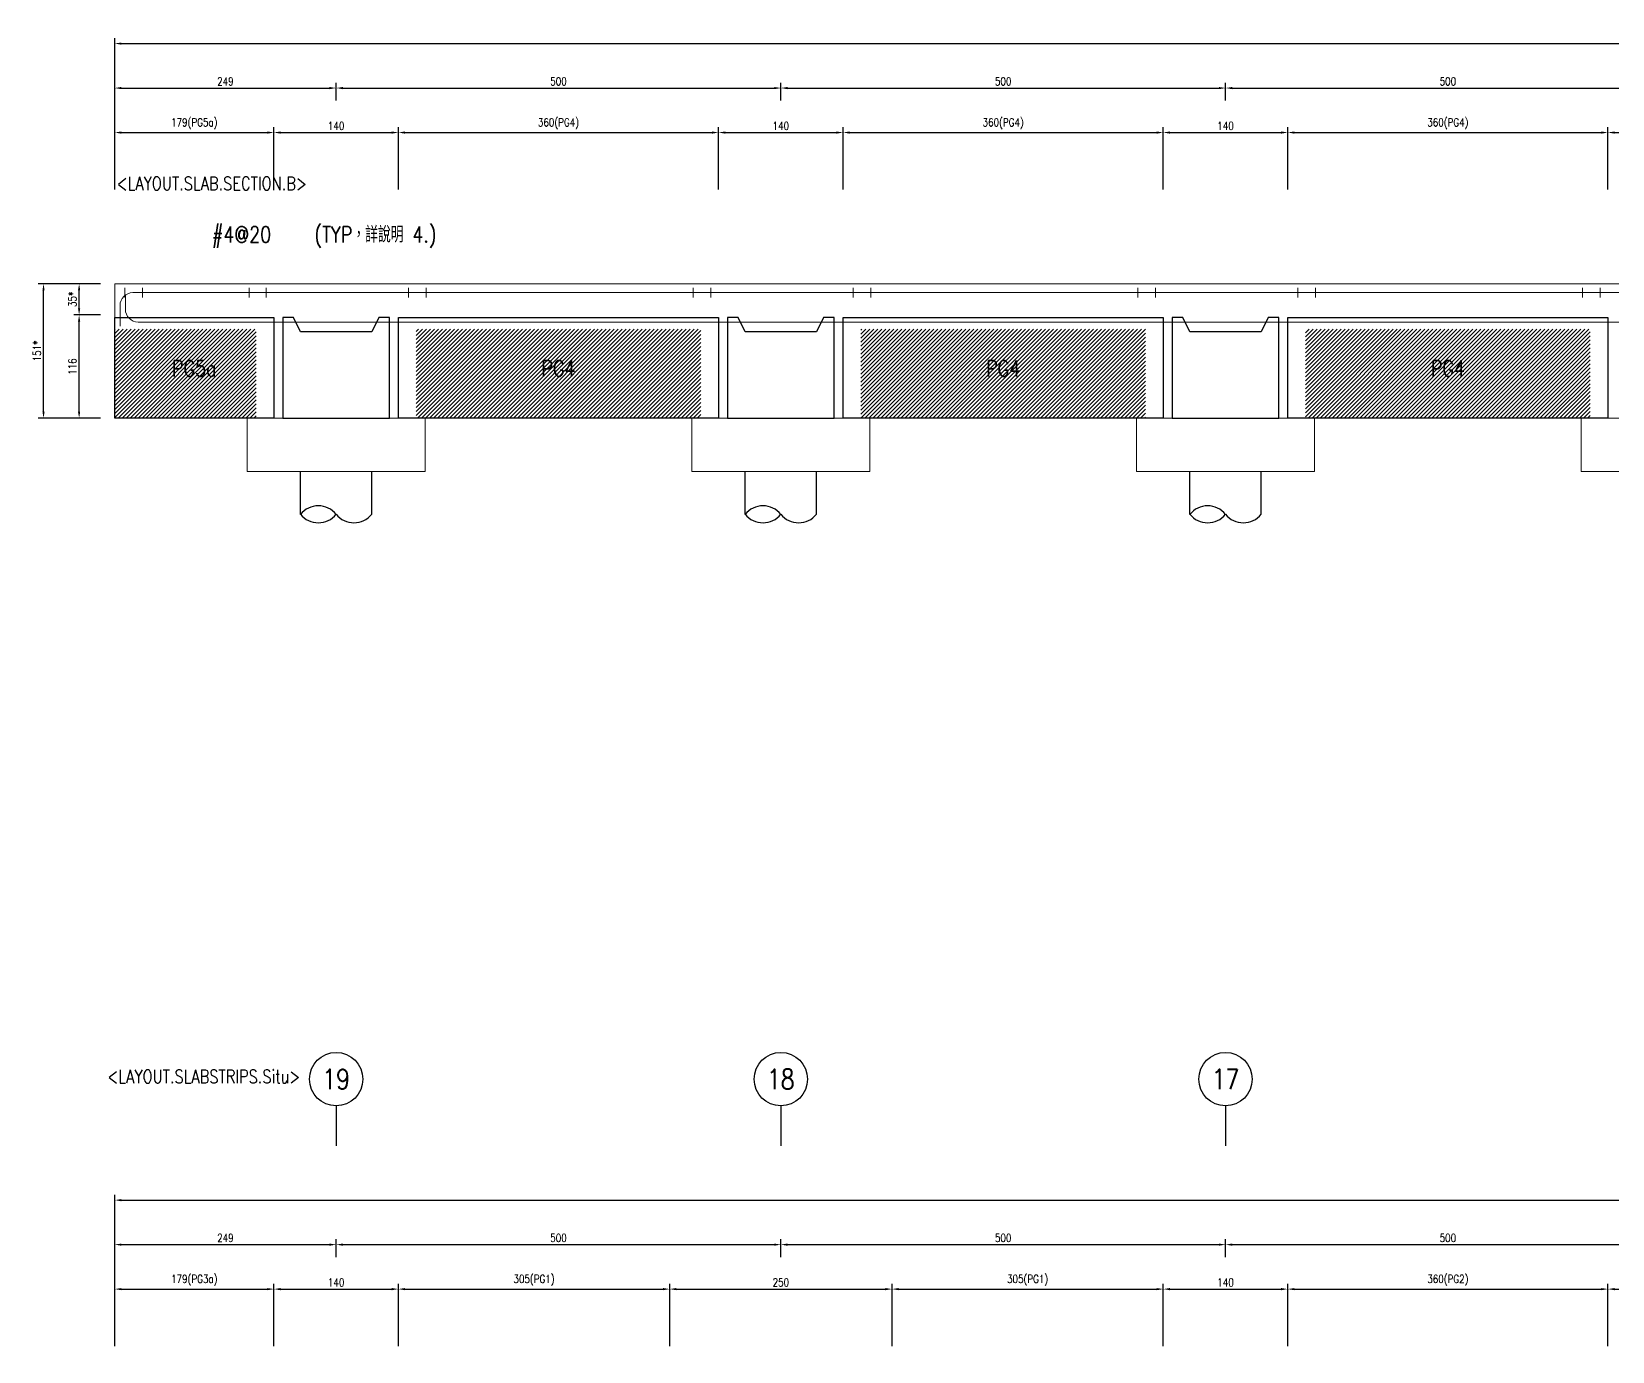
# Model space of a CAD drawing. Extents: x -4754 to 4976, y -23710 to 3942.
# Drawn here: x -359 to 1419, y -11445 to -9961 of the extents above; entities that cross this region are included whole.
import ezdxf
from ezdxf.enums import TextEntityAlignment as Align

# ---------------------------------------------------------------- set-up
doc = ezdxf.new("R2010")
doc.units = 0
doc.header["$LTSCALE"] = 3
doc.layers.get('0').update_dxf_attribs({"linetype": 'CONTINUOUS'})
doc.layers.add('HB_0', color=7, linetype='CONTINUOUS', transparency=0.5)
for name, color, linetype in [('HB_DIM', 1, 'CONTINUOUS'), ('HB_TXT_CTEXT', 2, 'CONTINUOUS'), ('RCAD.PARM.Treatle', 2, 'CONTINUOUS'), ('鋼筋', 3, 'CONTINUOUS')]:
    doc.layers.add(name, color=color, linetype=linetype)
doc.styles.get("Standard").update_dxf_attribs({"font": 'ROMANS.shx', "width": 0.8, "bigfont": 'chineset.shx'})
doc.dimstyles.new('30', dxfattribs={"dimscale": 3, "dimtxt": 3, "dimasz": 2.5, "dimexe": 2, "dimexo": 2, "dimgap": 1, "dimtad": 1, "dimdsep": 46, "dimtxsty": 'Standard', "dimcen": 0, "dimclrd": 256, "dimclre": 256, "dimclrt": 2, "dimadec": 0, "dimazin": 0, "dimtfac": 1, "dimtix": 1, "dimtmove": 2, "dimatfit": 3, "dimfxl": 1, "dimtolj": 1, "dimtzin": 0, "dimarcsym": 0})

# ---------------------------------------------------------------- blocks, each defined once
blk = doc.blocks.new('pile_vertical_with_pilecap')
at = {"linetype": 'Continuous'}
for p, q in [((-40, -48.1), (-40, 0)), ((-40, -48.1), (-40, 0)), ((40, -48.1), (40, 0)), ((40, -48.1), (40, 0))]:
    blk.add_line(p, q, dxfattribs=at)
for centre, start, end in [((-20, -64.1), 38.718, 141.282), ((-20, -64.1), 38.718, 141.282), ((-20, -32), 218.718, 321.282), ((-20, -32), 218.718, 321.282), ((20, -32), 218.718, 321.282), ((20, -32), 218.718, 321.282)]:
    blk.add_arc(centre, 25.6, start, end, dxfattribs=at)
blk = doc.blocks.new('*D1081')
at = {"layer": 'HB_DIM', "linetype": 'Continuous', "lineweight": -2}
for p, q in [((-265.4, -10138.8), (-265.4, -10068.8)), ((-257.9, -10074.8), (-93.9, -10074.8)), ((-86.4, -10138.8), (-86.4, -10068.8))]:
    blk.add_line(p, q, dxfattribs=at)
at = {"layer": 'HB_DIM'}
for points in [[(-257.9, -10073.6), (-257.9, -10076.1), (-265.4, -10074.8)], [(-93.9, -10076.1), (-93.9, -10073.6), (-86.4, -10074.8)]]:
    blk.add_solid(points, dxfattribs=at)
at = {"layer": 'HB_DIM', "color": 2, "linetype": 'Continuous', "insert": (-175.9, -10064.9), "char_height": 9, "attachment_point": 5, "rotation": 0}
blk.add_mtext('\\A1;179(PG5a)', dxfattribs=at)
blk = doc.blocks.new('*D1082')
at = {"layer": 'HB_DIM', "linetype": 'Continuous', "lineweight": -2}
for p, q in [((-86.4, -10138.8), (-86.4, -10068.8)), ((-78.9, -10074.8), (46.1, -10074.8)), ((53.6, -10138.8), (53.6, -10068.8))]:
    blk.add_line(p, q, dxfattribs=at)
at = {"layer": 'HB_DIM'}
for points in [[(-78.9, -10073.6), (-78.9, -10076.1), (-86.4, -10074.8)], [(46.1, -10076.1), (46.1, -10073.6), (53.6, -10074.8)]]:
    blk.add_solid(points, dxfattribs=at)
at = {"layer": 'HB_DIM', "color": 2, "linetype": 'Continuous', "insert": (-16.4, -10067.3), "char_height": 9, "attachment_point": 5, "rotation": 0}
blk.add_mtext('\\A1;140', dxfattribs=at)
blk = doc.blocks.new('*D1083')
at = {"layer": 'HB_DIM', "linetype": 'Continuous', "lineweight": -2}
for p, q in [((53.6, -10138.8), (53.6, -10068.8)), ((61.1, -10074.8), (406.1, -10074.8)), ((413.6, -10138.8), (413.6, -10068.8))]:
    blk.add_line(p, q, dxfattribs=at)
at = {"layer": 'HB_DIM'}
for points in [[(61.1, -10073.6), (61.1, -10076.1), (53.6, -10074.8)], [(406.1, -10076.1), (406.1, -10073.6), (413.6, -10074.8)]]:
    blk.add_solid(points, dxfattribs=at)
at = {"layer": 'HB_DIM', "color": 2, "linetype": 'Continuous', "insert": (233.6, -10064.9), "char_height": 9, "attachment_point": 5, "rotation": 0}
blk.add_mtext('\\A1;360(PG4)', dxfattribs=at)
blk = doc.blocks.new('*D1084')
at = {"layer": 'HB_DIM', "linetype": 'Continuous', "lineweight": -2}
for p, q in [((413.6, -10138.8), (413.6, -10068.8)), ((421.1, -10074.8), (546.1, -10074.8)), ((553.6, -10138.8), (553.6, -10068.8))]:
    blk.add_line(p, q, dxfattribs=at)
at = {"layer": 'HB_DIM'}
for points in [[(421.1, -10073.6), (421.1, -10076.1), (413.6, -10074.8)], [(546.1, -10076.1), (546.1, -10073.6), (553.6, -10074.8)]]:
    blk.add_solid(points, dxfattribs=at)
at = {"layer": 'HB_DIM', "color": 2, "linetype": 'Continuous', "insert": (483.6, -10067.3), "char_height": 9, "attachment_point": 5, "rotation": 0}
blk.add_mtext('\\A1;140', dxfattribs=at)
blk = doc.blocks.new('*D1085')
at = {"layer": 'HB_DIM', "linetype": 'Continuous', "lineweight": -2}
for p, q in [((553.6, -10138.8), (553.6, -10068.8)), ((561.1, -10074.8), (906.1, -10074.8)), ((913.6, -10138.8), (913.6, -10068.8))]:
    blk.add_line(p, q, dxfattribs=at)
at = {"layer": 'HB_DIM'}
for points in [[(561.1, -10073.6), (561.1, -10076.1), (553.6, -10074.8)], [(906.1, -10076.1), (906.1, -10073.6), (913.6, -10074.8)]]:
    blk.add_solid(points, dxfattribs=at)
at = {"layer": 'HB_DIM', "color": 2, "linetype": 'Continuous', "insert": (733.6, -10064.9), "char_height": 9, "attachment_point": 5, "rotation": 0}
blk.add_mtext('\\A1;360(PG4)', dxfattribs=at)
blk = doc.blocks.new('*D1086')
at = {"layer": 'HB_DIM', "linetype": 'Continuous', "lineweight": -2}
for p, q in [((913.6, -10138.8), (913.6, -10068.8)), ((921.1, -10074.8), (1046.1, -10074.8)), ((1053.6, -10138.8), (1053.6, -10068.8))]:
    blk.add_line(p, q, dxfattribs=at)
at = {"layer": 'HB_DIM'}
for points in [[(921.1, -10073.6), (921.1, -10076.1), (913.6, -10074.8)], [(1046.1, -10076.1), (1046.1, -10073.6), (1053.6, -10074.8)]]:
    blk.add_solid(points, dxfattribs=at)
at = {"layer": 'HB_DIM', "color": 2, "linetype": 'Continuous', "insert": (983.6, -10067.3), "char_height": 9, "attachment_point": 5, "rotation": 0}
blk.add_mtext('\\A1;140', dxfattribs=at)
blk = doc.blocks.new('*D1087')
at = {"layer": 'HB_DIM', "linetype": 'Continuous', "lineweight": -2}
for p, q in [((1053.6, -10138.8), (1053.6, -10068.8)), ((1061.1, -10074.8), (1406.1, -10074.8)), ((1413.6, -10138.8), (1413.6, -10068.8))]:
    blk.add_line(p, q, dxfattribs=at)
at = {"layer": 'HB_DIM'}
for points in [[(1061.1, -10073.6), (1061.1, -10076.1), (1053.6, -10074.8)], [(1406.1, -10076.1), (1406.1, -10073.6), (1413.6, -10074.8)]]:
    blk.add_solid(points, dxfattribs=at)
at = {"layer": 'HB_DIM', "color": 2, "linetype": 'Continuous', "insert": (1233.6, -10064.9), "char_height": 9, "attachment_point": 5, "rotation": 0}
blk.add_mtext('\\A1;360(PG4)', dxfattribs=at)
blk = doc.blocks.new('*D1088')
at = {"layer": 'HB_DIM', "linetype": 'Continuous', "lineweight": -2}
for p, q in [((1413.6, -10138.8), (1413.6, -10068.8)), ((1421.1, -10074.8), (1546.1, -10074.8)), ((1553.6, -10138.8), (1553.6, -10068.8))]:
    blk.add_line(p, q, dxfattribs=at)
at = {"layer": 'HB_DIM'}
for points in [[(1421.1, -10073.6), (1421.1, -10076.1), (1413.6, -10074.8)], [(1546.1, -10076.1), (1546.1, -10073.6), (1553.6, -10074.8)]]:
    blk.add_solid(points, dxfattribs=at)
at = {"layer": 'HB_DIM', "color": 2, "linetype": 'Continuous', "insert": (1483.6, -10067.3), "char_height": 9, "attachment_point": 5, "rotation": 0}
blk.add_mtext('\\A1;140', dxfattribs=at)
blk = doc.blocks.new('*D1099')
at = {"layer": 'HB_DIM', "linetype": 'Continuous', "lineweight": -2}
for p, q in [((-281.4, -10279.9), (-311.4, -10279.9)), ((-305.4, -10388.4), (-305.4, -10287.4)), ((-281.4, -10395.9), (-311.4, -10395.9))]:
    blk.add_line(p, q, dxfattribs=at)
at = {"layer": 'HB_DIM'}
for points in [[(-304.2, -10287.4), (-306.7, -10287.4), (-305.4, -10279.9)], [(-306.7, -10388.4), (-304.2, -10388.4), (-305.4, -10395.9)]]:
    blk.add_solid(points, dxfattribs=at)
at = {"layer": 'HB_DIM', "color": 2, "linetype": 'Continuous', "insert": (-312.9, -10337.9), "char_height": 9, "attachment_point": 5, "rotation": 90}
blk.add_mtext('\\A1;116', dxfattribs=at)
blk = doc.blocks.new('*D1100')
at = {"layer": 'HB_DIM', "linetype": 'Continuous', "lineweight": -2}
for p, q in [((-281.4, -10244.8), (-311.4, -10244.8)), ((-305.4, -10272.4), (-305.4, -10252.3)), ((-281.4, -10279.9), (-311.4, -10279.9))]:
    blk.add_line(p, q, dxfattribs=at)
at = {"layer": 'HB_DIM'}
for points in [[(-304.2, -10252.3), (-306.7, -10252.3), (-305.4, -10244.8)], [(-306.7, -10272.4), (-304.2, -10272.4), (-305.4, -10279.9)]]:
    blk.add_solid(points, dxfattribs=at)
at = {"layer": 'HB_DIM', "color": 2, "linetype": 'Continuous', "insert": (-312.9, -10262.3), "char_height": 9, "attachment_point": 5, "rotation": 90}
blk.add_mtext('\\A1;35*', dxfattribs=at)
blk = doc.blocks.new('*D1101')
at = {"layer": 'HB_DIM', "linetype": 'Continuous', "lineweight": -2}
for p, q in [((-265.4, -10138.8), (-265.4, -9968.8)), ((4232.6, -10138.8), (4232.6, -9968.8)), ((-257.9, -9974.8), (4225.1, -9974.8))]:
    blk.add_line(p, q, dxfattribs=at)
at = {"layer": 'HB_DIM'}
for points in [[(-257.9, -9973.6), (-257.9, -9976.1), (-265.4, -9974.8)], [(4225.1, -9976.1), (4225.1, -9973.6), (4232.6, -9974.8)]]:
    blk.add_solid(points, dxfattribs=at)
at = {"layer": 'HB_DIM', "color": 2, "linetype": 'Continuous', "insert": (1983.6, -9967.3), "char_height": 9, "attachment_point": 5, "rotation": 0}
blk.add_mtext('\\A1;4498', dxfattribs=at)
blk = doc.blocks.new('*D1102')
at = {"layer": 'HB_DIM', "linetype": 'Continuous', "lineweight": -2}
for p, q in [((-265.4, -10138.8), (-265.4, -10018.8)), ((-16.4, -10038.8), (-16.4, -10018.8)), ((-257.9, -10024.8), (-23.9, -10024.8))]:
    blk.add_line(p, q, dxfattribs=at)
at = {"layer": 'HB_DIM'}
for points in [[(-257.9, -10023.6), (-257.9, -10026.1), (-265.4, -10024.8)], [(-23.9, -10026.1), (-23.9, -10023.6), (-16.4, -10024.8)]]:
    blk.add_solid(points, dxfattribs=at)
at = {"layer": 'HB_DIM', "color": 2, "linetype": 'Continuous', "insert": (-140.9, -10017.3), "char_height": 9, "attachment_point": 5, "rotation": 0}
blk.add_mtext('\\A1;249', dxfattribs=at)
blk = doc.blocks.new('*D1103')
at = {"layer": 'HB_DIM', "linetype": 'Continuous', "lineweight": -2}
for p, q in [((-16.4, -10038.8), (-16.4, -10018.8)), ((483.6, -10038.8), (483.6, -10018.8)), ((-8.9, -10024.8), (476.1, -10024.8))]:
    blk.add_line(p, q, dxfattribs=at)
at = {"layer": 'HB_DIM'}
for points in [[(-8.9, -10023.6), (-8.9, -10026.1), (-16.4, -10024.8)], [(476.1, -10026.1), (476.1, -10023.6), (483.6, -10024.8)]]:
    blk.add_solid(points, dxfattribs=at)
at = {"layer": 'HB_DIM', "color": 2, "linetype": 'Continuous', "insert": (233.6, -10017.3), "char_height": 9, "attachment_point": 5, "rotation": 0}
blk.add_mtext('\\A1;500', dxfattribs=at)
blk = doc.blocks.new('*D1104')
at = {"layer": 'HB_DIM', "linetype": 'Continuous', "lineweight": -2}
for p, q in [((483.6, -10038.8), (483.6, -10018.8)), ((983.6, -10038.8), (983.6, -10018.8)), ((491.1, -10024.8), (976.1, -10024.8))]:
    blk.add_line(p, q, dxfattribs=at)
at = {"layer": 'HB_DIM'}
for points in [[(491.1, -10023.6), (491.1, -10026.1), (483.6, -10024.8)], [(976.1, -10026.1), (976.1, -10023.6), (983.6, -10024.8)]]:
    blk.add_solid(points, dxfattribs=at)
at = {"layer": 'HB_DIM', "color": 2, "linetype": 'Continuous', "insert": (733.6, -10017.3), "char_height": 9, "attachment_point": 5, "rotation": 0}
blk.add_mtext('\\A1;500', dxfattribs=at)
blk = doc.blocks.new('*D1105')
at = {"layer": 'HB_DIM', "linetype": 'Continuous', "lineweight": -2}
for p, q in [((983.6, -10038.8), (983.6, -10018.8)), ((1483.6, -10038.8), (1483.6, -10018.8)), ((991.1, -10024.8), (1476.1, -10024.8))]:
    blk.add_line(p, q, dxfattribs=at)
at = {"layer": 'HB_DIM'}
for points in [[(991.1, -10023.6), (991.1, -10026.1), (983.6, -10024.8)], [(1476.1, -10026.1), (1476.1, -10023.6), (1483.6, -10024.8)]]:
    blk.add_solid(points, dxfattribs=at)
at = {"layer": 'HB_DIM', "color": 2, "linetype": 'Continuous', "insert": (1233.6, -10017.3), "char_height": 9, "attachment_point": 5, "rotation": 0}
blk.add_mtext('\\A1;500', dxfattribs=at)
blk = doc.blocks.new('*D1112')
at = {"layer": 'HB_DIM', "linetype": 'Continuous', "lineweight": -2}
for p, q in [((-281.4, -10244.8), (-351.4, -10244.8)), ((-345.4, -10388.4), (-345.4, -10252.3)), ((-281.4, -10395.9), (-351.4, -10395.9))]:
    blk.add_line(p, q, dxfattribs=at)
at = {"layer": 'HB_DIM'}
for points in [[(-344.2, -10252.3), (-346.7, -10252.3), (-345.4, -10244.8)], [(-346.7, -10388.4), (-344.2, -10388.4), (-345.4, -10395.9)]]:
    blk.add_solid(points, dxfattribs=at)
at = {"layer": 'HB_DIM', "color": 2, "linetype": 'Continuous', "insert": (-352.9, -10320.3), "char_height": 9, "attachment_point": 5, "rotation": 90}
blk.add_mtext('\\A1;151*', dxfattribs=at)
blk = doc.blocks.new('line_guide')
at = {"color": 4, "linetype": 'Continuous'}
blk.add_line((0, 0), (0, -45), dxfattribs=at)
blk.add_circle((0, 30), 30, dxfattribs=at)
at = {"color": 4, "linetype": 'Continuous', "width": 0.8}
blk.add_attdef('A', text='', height=22.5, dxfattribs=at).set_placement((0, 30), align=Align.MIDDLE)
blk = doc.blocks.new('*D1113')
at = {"layer": 'HB_DIM', "linetype": 'Continuous', "lineweight": -2}
for p, q in [((-265.4, -11438.8), (-265.4, -11368.8)), ((-257.9, -11374.8), (-93.9, -11374.8)), ((-86.4, -11438.8), (-86.4, -11368.8))]:
    blk.add_line(p, q, dxfattribs=at)
at = {"layer": 'HB_DIM'}
for points in [[(-257.9, -11373.6), (-257.9, -11376.1), (-265.4, -11374.8)], [(-93.9, -11376.1), (-93.9, -11373.6), (-86.4, -11374.8)]]:
    blk.add_solid(points, dxfattribs=at)
at = {"layer": 'HB_DIM', "color": 2, "linetype": 'Continuous', "insert": (-175.9, -11364.9), "char_height": 9, "attachment_point": 5, "rotation": 0}
blk.add_mtext('\\A1;179(PG3a)', dxfattribs=at)
blk = doc.blocks.new('*D1114')
at = {"layer": 'HB_DIM', "linetype": 'Continuous', "lineweight": -2}
for p, q in [((-86.4, -11438.8), (-86.4, -11368.8)), ((-78.9, -11374.8), (46.1, -11374.8)), ((53.6, -11438.8), (53.6, -11368.8))]:
    blk.add_line(p, q, dxfattribs=at)
at = {"layer": 'HB_DIM'}
for points in [[(-78.9, -11373.6), (-78.9, -11376.1), (-86.4, -11374.8)], [(46.1, -11376.1), (46.1, -11373.6), (53.6, -11374.8)]]:
    blk.add_solid(points, dxfattribs=at)
at = {"layer": 'HB_DIM', "color": 2, "linetype": 'Continuous', "insert": (-16.4, -11367.3), "char_height": 9, "attachment_point": 5, "rotation": 0}
blk.add_mtext('\\A1;140', dxfattribs=at)
blk = doc.blocks.new('*D1115')
at = {"layer": 'HB_DIM', "linetype": 'Continuous', "lineweight": -2}
for p, q in [((53.6, -11438.8), (53.6, -11368.8)), ((61.1, -11374.8), (351.1, -11374.8)), ((358.6, -11438.8), (358.6, -11368.8))]:
    blk.add_line(p, q, dxfattribs=at)
at = {"layer": 'HB_DIM'}
for points in [[(61.1, -11373.6), (61.1, -11376.1), (53.6, -11374.8)], [(351.1, -11376.1), (351.1, -11373.6), (358.6, -11374.8)]]:
    blk.add_solid(points, dxfattribs=at)
at = {"layer": 'HB_DIM', "color": 2, "linetype": 'Continuous', "insert": (206.1, -11364.9), "char_height": 9, "attachment_point": 5, "rotation": 0}
blk.add_mtext('\\A1;305(PG1)', dxfattribs=at)
blk = doc.blocks.new('*D1116')
at = {"layer": 'HB_DIM', "linetype": 'Continuous', "lineweight": -2}
for p, q in [((358.6, -11438.8), (358.6, -11368.8)), ((366.1, -11374.8), (601.1, -11374.8)), ((608.6, -11438.8), (608.6, -11368.8))]:
    blk.add_line(p, q, dxfattribs=at)
at = {"layer": 'HB_DIM'}
for points in [[(366.1, -11373.6), (366.1, -11376.1), (358.6, -11374.8)], [(601.1, -11376.1), (601.1, -11373.6), (608.6, -11374.8)]]:
    blk.add_solid(points, dxfattribs=at)
at = {"layer": 'HB_DIM', "color": 2, "linetype": 'Continuous', "insert": (483.6, -11367.3), "char_height": 9, "attachment_point": 5, "rotation": 0}
blk.add_mtext('\\A1;250', dxfattribs=at)
blk = doc.blocks.new('*D1117')
at = {"layer": 'HB_DIM', "linetype": 'Continuous', "lineweight": -2}
for p, q in [((608.6, -11438.8), (608.6, -11368.8)), ((616.1, -11374.8), (906.1, -11374.8)), ((913.6, -11438.8), (913.6, -11368.8))]:
    blk.add_line(p, q, dxfattribs=at)
at = {"layer": 'HB_DIM'}
for points in [[(616.1, -11373.6), (616.1, -11376.1), (608.6, -11374.8)], [(906.1, -11376.1), (906.1, -11373.6), (913.6, -11374.8)]]:
    blk.add_solid(points, dxfattribs=at)
at = {"layer": 'HB_DIM', "color": 2, "linetype": 'Continuous', "insert": (761.1, -11364.9), "char_height": 9, "attachment_point": 5, "rotation": 0}
blk.add_mtext('\\A1;305(PG1)', dxfattribs=at)
blk = doc.blocks.new('*D1118')
at = {"layer": 'HB_DIM', "linetype": 'Continuous', "lineweight": -2}
for p, q in [((913.6, -11438.8), (913.6, -11368.8)), ((921.1, -11374.8), (1046.1, -11374.8)), ((1053.6, -11438.8), (1053.6, -11368.8))]:
    blk.add_line(p, q, dxfattribs=at)
at = {"layer": 'HB_DIM'}
for points in [[(921.1, -11373.6), (921.1, -11376.1), (913.6, -11374.8)], [(1046.1, -11376.1), (1046.1, -11373.6), (1053.6, -11374.8)]]:
    blk.add_solid(points, dxfattribs=at)
at = {"layer": 'HB_DIM', "color": 2, "linetype": 'Continuous', "insert": (983.6, -11367.3), "char_height": 9, "attachment_point": 5, "rotation": 0}
blk.add_mtext('\\A1;140', dxfattribs=at)
blk = doc.blocks.new('*D1119')
at = {"layer": 'HB_DIM', "linetype": 'Continuous', "lineweight": -2}
for p, q in [((1053.6, -11438.8), (1053.6, -11368.8)), ((1061.1, -11374.8), (1406.1, -11374.8)), ((1413.6, -11438.8), (1413.6, -11368.8))]:
    blk.add_line(p, q, dxfattribs=at)
at = {"layer": 'HB_DIM'}
for points in [[(1061.1, -11373.6), (1061.1, -11376.1), (1053.6, -11374.8)], [(1406.1, -11376.1), (1406.1, -11373.6), (1413.6, -11374.8)]]:
    blk.add_solid(points, dxfattribs=at)
at = {"layer": 'HB_DIM', "color": 2, "linetype": 'Continuous', "insert": (1233.6, -11364.9), "char_height": 9, "attachment_point": 5, "rotation": 0}
blk.add_mtext('\\A1;360(PG2)', dxfattribs=at)
blk = doc.blocks.new('*D1120')
at = {"layer": 'HB_DIM', "linetype": 'Continuous', "lineweight": -2}
for p, q in [((1413.6, -11438.8), (1413.6, -11368.8)), ((1421.1, -11374.8), (1546.1, -11374.8)), ((1553.6, -11438.8), (1553.6, -11368.8))]:
    blk.add_line(p, q, dxfattribs=at)
at = {"layer": 'HB_DIM'}
for points in [[(1421.1, -11373.6), (1421.1, -11376.1), (1413.6, -11374.8)], [(1546.1, -11376.1), (1546.1, -11373.6), (1553.6, -11374.8)]]:
    blk.add_solid(points, dxfattribs=at)
at = {"layer": 'HB_DIM', "color": 2, "linetype": 'Continuous', "insert": (1483.6, -11367.3), "char_height": 9, "attachment_point": 5, "rotation": 0}
blk.add_mtext('\\A1;140', dxfattribs=at)
blk = doc.blocks.new('*D1133')
at = {"layer": 'HB_DIM', "linetype": 'Continuous', "lineweight": -2}
for p, q in [((-265.4, -11438.8), (-265.4, -11268.8)), ((-257.9, -11274.8), (4225.1, -11274.8)), ((4232.6, -11438.8), (4232.6, -11268.8))]:
    blk.add_line(p, q, dxfattribs=at)
at = {"layer": 'HB_DIM'}
for points in [[(-257.9, -11273.6), (-257.9, -11276.1), (-265.4, -11274.8)], [(4225.1, -11276.1), (4225.1, -11273.6), (4232.6, -11274.8)]]:
    blk.add_solid(points, dxfattribs=at)
at = {"layer": 'HB_DIM', "color": 2, "linetype": 'Continuous', "insert": (1983.6, -11267.3), "char_height": 9, "attachment_point": 5, "rotation": 0}
blk.add_mtext('\\A1;4498', dxfattribs=at)
blk = doc.blocks.new('*D1134')
at = {"layer": 'HB_DIM', "linetype": 'Continuous', "lineweight": -2}
for p, q in [((-265.4, -11438.8), (-265.4, -11318.8)), ((-16.4, -11338.8), (-16.4, -11318.8)), ((-257.9, -11324.8), (-23.9, -11324.8))]:
    blk.add_line(p, q, dxfattribs=at)
at = {"layer": 'HB_DIM'}
for points in [[(-257.9, -11323.6), (-257.9, -11326.1), (-265.4, -11324.8)], [(-23.9, -11326.1), (-23.9, -11323.6), (-16.4, -11324.8)]]:
    blk.add_solid(points, dxfattribs=at)
at = {"layer": 'HB_DIM', "color": 2, "linetype": 'Continuous', "insert": (-140.9, -11317.3), "char_height": 9, "attachment_point": 5, "rotation": 0}
blk.add_mtext('\\A1;249', dxfattribs=at)
blk = doc.blocks.new('*D1135')
at = {"layer": 'HB_DIM', "linetype": 'Continuous', "lineweight": -2}
for p, q in [((-16.4, -11338.8), (-16.4, -11318.8)), ((483.6, -11338.8), (483.6, -11318.8)), ((-8.9, -11324.8), (476.1, -11324.8))]:
    blk.add_line(p, q, dxfattribs=at)
at = {"layer": 'HB_DIM'}
for points in [[(-8.9, -11323.6), (-8.9, -11326.1), (-16.4, -11324.8)], [(476.1, -11326.1), (476.1, -11323.6), (483.6, -11324.8)]]:
    blk.add_solid(points, dxfattribs=at)
at = {"layer": 'HB_DIM', "color": 2, "linetype": 'Continuous', "insert": (233.6, -11317.3), "char_height": 9, "attachment_point": 5, "rotation": 0}
blk.add_mtext('\\A1;500', dxfattribs=at)
blk = doc.blocks.new('*D1136')
at = {"layer": 'HB_DIM', "linetype": 'Continuous', "lineweight": -2}
for p, q in [((483.6, -11338.8), (483.6, -11318.8)), ((983.6, -11338.8), (983.6, -11318.8)), ((491.1, -11324.8), (976.1, -11324.8))]:
    blk.add_line(p, q, dxfattribs=at)
at = {"layer": 'HB_DIM'}
for points in [[(491.1, -11323.6), (491.1, -11326.1), (483.6, -11324.8)], [(976.1, -11326.1), (976.1, -11323.6), (983.6, -11324.8)]]:
    blk.add_solid(points, dxfattribs=at)
at = {"layer": 'HB_DIM', "color": 2, "linetype": 'Continuous', "insert": (733.6, -11317.3), "char_height": 9, "attachment_point": 5, "rotation": 0}
blk.add_mtext('\\A1;500', dxfattribs=at)
blk = doc.blocks.new('*D1137')
at = {"layer": 'HB_DIM', "linetype": 'Continuous', "lineweight": -2}
for p, q in [((983.6, -11338.8), (983.6, -11318.8)), ((1483.6, -11338.8), (1483.6, -11318.8)), ((991.1, -11324.8), (1476.1, -11324.8))]:
    blk.add_line(p, q, dxfattribs=at)
at = {"layer": 'HB_DIM'}
for points in [[(991.1, -11323.6), (991.1, -11326.1), (983.6, -11324.8)], [(1476.1, -11326.1), (1476.1, -11323.6), (1483.6, -11324.8)]]:
    blk.add_solid(points, dxfattribs=at)
at = {"layer": 'HB_DIM', "color": 2, "linetype": 'Continuous', "insert": (1233.6, -11317.3), "char_height": 9, "attachment_point": 5, "rotation": 0}
blk.add_mtext('\\A1;500', dxfattribs=at)

msp = doc.modelspace()

# ---------------------------------------------------------------- hatches: boundary and pattern name
at = {"layer": 'HB_0', "linetype": 'Continuous'}
h = msp.add_hatch(dxfattribs=at)
h.set_pattern_fill('ANSI31', color=256, style=0)
h.paths.add_polyline_path([(-265.427, -10295.875), (-106.427, -10295.875), (-106.427, -10395.875), (-265.427, -10395.875)], flags=17)
h = msp.add_hatch(dxfattribs=at)
h.set_pattern_fill('ANSI31', color=256, style=0)
h.paths.add_polyline_path([(73.573, -10295.875), (393.573, -10295.875), (393.573, -10395.875), (73.573, -10395.875)], flags=17)
h = msp.add_hatch(dxfattribs=at)
h.set_pattern_fill('ANSI31', color=256, style=0)
h.paths.add_polyline_path([(573.573, -10295.875), (893.573, -10295.875), (893.573, -10395.875), (573.573, -10395.875)], flags=17)
h = msp.add_hatch(dxfattribs=at)
h.set_pattern_fill('ANSI31', color=256, style=0)
h.paths.add_polyline_path([(1073.573, -10295.875), (1393.573, -10295.875), (1393.573, -10395.875), (1073.573, -10395.875)], flags=17)

# ---------------------------------------------------------------- linework, layer by layer
at = {"layer": 'HB_0', "lineweight": 5}
msp.add_lwpolyline([(-265.427, -10395.875), (-265.427, -10244.802), (4232.573, -10244.802), (4232.573, -10395.875), (-265.427, -10395.875)], dxfattribs=at)
at = {"layer": 'HB_0', "color": 1, "linetype": 'Continuous'}
for points in [[(-265.427, -10282.875), (-106.427, -10282.875), (-86.427, -10282.875), (-86.427, -10395.875), (-106.427, -10395.875), (-265.427, -10395.875), (-265.427, -10282.875)], [(43.573, -10395.875), (43.573, -10282.875), (31.573, -10282.875), (23.573, -10298.875), (-56.427, -10298.875), (-64.427, -10282.875), (-76.427, -10282.875), (-76.427, -10395.875), (43.573, -10395.875)], [(53.573, -10282.875), (73.573, -10282.875), (393.573, -10282.875), (413.573, -10282.875), (413.573, -10395.875), (393.573, -10395.875), (73.573, -10395.875), (53.573, -10395.875), (53.573, -10282.875)], [(543.573, -10395.875), (543.573, -10282.875), (531.573, -10282.875), (523.573, -10298.875), (443.573, -10298.875), (435.573, -10282.875), (423.573, -10282.875), (423.573, -10395.875), (543.573, -10395.875)], [(553.573, -10282.875), (573.573, -10282.875), (893.573, -10282.875), (913.573, -10282.875), (913.573, -10395.875), (893.573, -10395.875), (573.573, -10395.875), (553.573, -10395.875), (553.573, -10282.875)], [(1043.573, -10395.875), (1043.573, -10282.875), (1031.573, -10282.875), (1023.573, -10298.875), (943.573, -10298.875), (935.573, -10282.875), (923.573, -10282.875), (923.573, -10395.875), (1043.573, -10395.875)], [(1053.573, -10282.875), (1073.573, -10282.875), (1393.573, -10282.875), (1413.573, -10282.875), (1413.573, -10395.875), (1393.573, -10395.875), (1073.573, -10395.875), (1053.573, -10395.875), (1053.573, -10282.875)]]:
    msp.add_lwpolyline(points, dxfattribs=at)
at = {"layer": 'HB_0', "lineweight": 5}
for points in [[(-116.427, -10455.875, -325), (83.573, -10455.875, -325), (83.573, -10395.875, -325), (-116.427, -10395.875, -325), (-116.427, -10455.875, -325)], [(383.573, -10455.875, -325), (583.573, -10455.875, -325), (583.573, -10395.875, -325), (383.573, -10395.875, -325), (383.573, -10455.875, -325)], [(883.573, -10455.875, -325), (1083.573, -10455.875, -325), (1083.573, -10395.875, -325), (883.573, -10395.875, -325), (883.573, -10455.875, -325)], [(1383.573, -10455.875, -325), (1583.573, -10455.875, -325), (1583.573, -10395.875, -325), (1383.573, -10395.875, -325), (1383.573, -10455.875, -325)]]:
    msp.add_polyline3d(points, dxfattribs=at)
at = {"layer": 'HB_DIM', "color": 1, "linetype": 'Continuous'}
msp.add_lwpolyline([(-234.157, -10249.41, 0, 5, 0), (-224.157, -10239.41, 0, 0, 0), (-174.157, -10189.41, 0, 0, 0), (-156.157, -10189.41, 0, 0, 0)], format="xyseb", dxfattribs=at)
at = {"layer": '鋼筋', "lineweight": 5}
for p, q in [((-254.157, -10249.41, -36.23), (-254.157, -10249.41, 36.23)), ((-254.157, -10252.585, 39.405), (-254.157, -10260.205, 39.405)), ((-254.157, -10260.219, -33.087), (-254.157, -10254.83, -38.475)), ((-244.937, -10254.802, -37.12), (4212.083, -10254.802, -37.12)), ((-244.937, -10254.802, -24.747), (4212.083, -10254.802, -24.747)), ((-244.937, -10254.802, -12.373), (4212.083, -10254.802, -12.373)), ((-244.937, -10254.802), (4212.083, -10254.802)), ((-244.937, -10254.802, 12.373), (4212.083, -10254.802, 12.373)), ((-244.937, -10254.802, 24.747), (4212.083, -10254.802, 24.747)), ((-244.937, -10254.802, 37.12), (4212.083, -10254.802, 37.12)), ((-234.157, -10249.41, -36.23), (-234.157, -10249.41, 36.23)), ((-234.157, -10252.585, 39.405), (-234.157, -10260.205, 39.405)), ((-234.157, -10260.219, -33.087), (-234.157, -10254.83, -38.475)), ((-114.157, -10249.41, -36.23), (-114.157, -10249.41, 36.23)), ((-114.157, -10252.585, 39.405), (-114.157, -10260.205, 39.405)), ((-114.157, -10260.219, -33.087), (-114.157, -10254.83, -38.475)), ((-95.157, -10249.41, -36.23), (-95.157, -10249.41, 36.23)), ((-95.157, -10252.585, 39.405), (-95.157, -10260.205, 39.405)), ((-95.157, -10260.219, -33.087), (-95.157, -10254.83, -38.475)), ((64.843, -10249.41, -36.23), (64.843, -10249.41, 36.23)), ((64.843, -10252.585, 39.405), (64.843, -10260.205, 39.405)), ((64.843, -10260.219, -33.087), (64.843, -10254.83, -38.475)), ((84.843, -10249.41, -36.23), (84.843, -10249.41, 36.23)), ((84.843, -10252.585, 39.405), (84.843, -10260.205, 39.405)), ((84.843, -10260.219, -33.087), (84.843, -10254.83, -38.475)), ((384.843, -10249.41, -36.23), (384.843, -10249.41, 36.23)), ((384.843, -10252.585, 39.405), (384.843, -10260.205, 39.405)), ((384.843, -10260.219, -33.087), (384.843, -10254.83, -38.475)), ((404.843, -10249.41, -36.23), (404.843, -10249.41, 36.23)), ((404.843, -10252.585, 39.405), (404.843, -10260.205, 39.405)), ((404.843, -10260.219, -33.087), (404.843, -10254.83, -38.475)), ((564.843, -10249.41, -36.23), (564.843, -10249.41, 36.23)), ((564.843, -10252.585, 39.405), (564.843, -10260.205, 39.405)), ((564.843, -10260.219, -33.087), (564.843, -10254.83, -38.475)), ((584.843, -10249.41, -36.23), (584.843, -10249.41, 36.23)), ((584.843, -10252.585, 39.405), (584.843, -10260.205, 39.405)), ((584.843, -10260.219, -33.087), (584.843, -10254.83, -38.475)), ((884.843, -10249.41, -36.23), (884.843, -10249.41, 36.23)), ((884.843, -10252.585, 39.405), (884.843, -10260.205, 39.405)), ((884.843, -10260.219, -33.087), (884.843, -10254.83, -38.475)), ((904.843, -10249.41, -36.23), (904.843, -10249.41, 36.23)), ((904.843, -10252.585, 39.405), (904.843, -10260.205, 39.405)), ((904.843, -10260.219, -33.087), (904.843, -10254.83, -38.475)), ((1064.843, -10249.41, -36.23), (1064.843, -10249.41, 36.23)), ((1064.843, -10252.585, 39.405), (1064.843, -10260.205, 39.405)), ((1064.843, -10260.219, -33.087), (1064.843, -10254.83, -38.475)), ((1084.843, -10249.41, -36.23), (1084.843, -10249.41, 36.23)), ((1084.843, -10252.585, 39.405), (1084.843, -10260.205, 39.405)), ((1084.843, -10260.219, -33.087), (1084.843, -10254.83, -38.475)), ((1384.843, -10249.41, -36.23), (1384.843, -10249.41, 36.23)), ((1384.843, -10252.585, 39.405), (1384.843, -10260.205, 39.405)), ((1384.843, -10260.219, -33.087), (1384.843, -10254.83, -38.475)), ((1404.843, -10249.41, -36.23), (1404.843, -10249.41, 36.23)), ((1404.843, -10252.585, 39.405), (1404.843, -10260.205, 39.405)), ((1404.843, -10260.219, -33.087), (1404.843, -10254.83, -38.475)), ((-259.427, -10292.412, -37.12), (-259.427, -10269.292, -37.12)), ((-259.427, -10292.412, -24.747), (-259.427, -10269.292, -24.747)), ((-259.427, -10292.412, -12.373), (-259.427, -10269.292, -12.373)), ((-259.427, -10292.412), (-259.427, -10269.292)), ((-259.427, -10292.412, 12.373), (-259.427, -10269.292, 12.373)), ((-259.427, -10292.412, 24.747), (-259.427, -10269.292, 24.747)), ((-259.427, -10292.412, 37.12), (-259.427, -10269.292, 37.12)), ((-253.427, -10256.692, -37.62), (-253.427, -10273.312, -37.62)), ((-253.427, -10256.692, -22.572), (-253.427, -10273.312, -22.572)), ((-253.427, -10256.692, -7.524), (-253.427, -10273.312, -7.524)), ((-253.427, -10256.692, 7.524), (-253.427, -10273.312, 7.524)), ((-253.427, -10256.692, 22.572), (-253.427, -10273.312, 22.572)), ((-253.427, -10256.692, 37.62), (-253.427, -10273.312, 37.62)), ((-238.937, -10287.802, -37.62), (4206.083, -10287.802, -37.62)), ((-238.937, -10287.802, -22.572), (4206.083, -10287.802, -22.572)), ((-238.937, -10287.802, -7.524), (4206.083, -10287.802, -7.524)), ((-238.937, -10287.802, 7.524), (4206.083, -10287.802, 7.524)), ((-238.937, -10287.802, 22.572), (4206.083, -10287.802, 22.572)), ((-238.937, -10287.802, 37.62), (4206.083, -10287.802, 37.62))]:
    msp.add_line(p, q, dxfattribs=at)
at = {"layer": '鋼筋', "lineweight": 5, "extrusion": (0, 0, -1)}
for centre in [(244.937, -10269.292, 37.12), (244.937, -10269.292, 24.747), (244.937, -10269.292, 12.373), (244.937, -10269.292), (244.937, -10269.292, -12.373), (244.937, -10269.292, -24.747), (244.937, -10269.292, -37.12)]:
    msp.add_arc(centre, 14.49, 0, 90, dxfattribs=at)
at = {"layer": '鋼筋', "lineweight": 5, "extrusion": (1, -3.67394e-16, 0)}
for centre in [(-10252.585, -36.23, -254.157), (-10252.585, -36.23, -234.157), (-10252.585, -36.23, -114.157), (-10252.585, -36.23, -95.157), (-10252.585, -36.23, 64.843), (-10252.585, -36.23, 84.843), (-10252.585, -36.23, 384.843), (-10252.585, -36.23, 404.843), (-10252.585, -36.23, 564.843), (-10252.585, -36.23, 584.843), (-10252.585, -36.23, 884.843), (-10252.585, -36.23, 904.843), (-10252.585, -36.23, 1064.843), (-10252.585, -36.23, 1084.843), (-10252.585, -36.23, 1384.843), (-10252.585, -36.23, 1404.843)]:
    msp.add_arc(centre, 3.175, 225, 0, dxfattribs=at)
at = {"layer": '鋼筋', "lineweight": 5, "extrusion": (1, -3.67394e-16, -2.60373e-38)}
for centre in [(-10252.585, 36.23, -254.157), (-10252.585, 36.23, -234.157), (-10252.585, 36.23, -114.157), (-10252.585, 36.23, -95.157), (-10252.585, 36.23, 64.843), (-10252.585, 36.23, 84.843), (-10252.585, 36.23, 384.843), (-10252.585, 36.23, 404.843), (-10252.585, 36.23, 564.843), (-10252.585, 36.23, 584.843), (-10252.585, 36.23, 884.843), (-10252.585, 36.23, 904.843), (-10252.585, 36.23, 1064.843), (-10252.585, 36.23, 1084.843), (-10252.585, 36.23, 1384.843), (-10252.585, 36.23, 1404.843)]:
    msp.add_arc(centre, 3.175, 0, 90, dxfattribs=at)
at = {"layer": '鋼筋', "lineweight": 5}
for centre in [(-238.937, -10273.312, -37.62), (-238.937, -10273.312, -22.572), (-238.937, -10273.312, -7.524), (-238.937, -10273.312, 7.524), (-238.937, -10273.312, 22.572), (-238.937, -10273.312, 37.62)]:
    msp.add_arc(centre, 14.49, 180, 270, dxfattribs=at)

# ---------------------------------------------------------------- block references
at = {"layer": 'HB_0', "linetype": 'Continuous'}
for p in [(-16.427, -10455.875, -325), (483.573, -10455.875, -325), (983.573, -10455.875, -325)]:
    msp.add_blockref('pile_vertical_with_pilecap', p, dxfattribs=at)
for p, values in [((-16.427, -11168.802), {'A': '19'}), ((483.573, -11168.802), {'A': '18'}), ((983.573, -11168.802), {'A': '17'})]:
    msp.add_blockref('line_guide', p, dxfattribs=at).add_auto_attribs(values)

# ---------------------------------------------------------------- texts
at = {"layer": 'HB_TXT_CTEXT', "linetype": 'Continuous', "width": 0.8}
msp.add_text('#4@20    (TYP，詳說明 4.)', height=18, dxfattribs=at).set_placement((-156.157, -10189.41, -36.23), align=Align.MIDDLE_LEFT)
for s, p in [('PG5a', (-175.927, -10339.875)), ('PG4', (233.573, -10339.875)), ('PG4', (733.573, -10339.875)), ('PG4', (1233.573, -10339.875))]:
    msp.add_text(s, height=18, dxfattribs=at).set_placement(p, align=Align.MIDDLE)
at = {"layer": 'RCAD.PARM.Treatle', "color": 6, "linetype": 'Continuous', "width": 0.8}
msp.add_text('<LAYOUT.SLAB.SECTION.B>', height=15, rotation=360, dxfattribs=at).set_placement((-156.344, -10131.995), align=Align.MIDDLE)
at = {"layer": 'RCAD.PARM.Treatle', "color": 211, "linetype": 'Continuous', "width": 0.8}
msp.add_text('<LAYOUT.SLABSTRIPS.Situ>', height=15, rotation=360, dxfattribs=at).set_placement((-165.201, -11135.462), align=Align.MIDDLE)

# ---------------------------------------------------------------- dimensions: what is measured, and where the dimension line sits
at = {"layer": 'HB_DIM', "linetype": 'Continuous'}
for base, p1, p2, angle, override, picture, middle in [((4232.573, -9974.802), (-265.427, -10144.802), (4232.573, -10144.802), 0, {"dimdec": 0, "dimpost": '<>'}, '*D1101', (1983.573, -9967.302)), ((-16.427, -10024.802), (-265.427, -10144.802), (-16.427, -10044.802, 531), 0, {"dimdec": 0, "dimpost": '<>'}, '*D1102', (-140.927, -10017.302)), ((483.573, -10024.802), (-16.427, -10044.802, 531), (483.573, -10044.802, 31), 0, {"dimdec": 0, "dimpost": '<>'}, '*D1103', (233.573, -10017.302)), ((983.573, -10024.802), (483.573, -10044.802, 31), (983.573, -10044.802, -469), 0, {"dimdec": 0, "dimpost": '<>'}, '*D1104', (733.573, -10017.302)), ((1483.573, -10024.802), (983.573, -10044.802, -469), (1483.573, -10044.802, -969), 0, {"dimdec": 0, "dimpost": '<>'}, '*D1105', (1233.573, -10017.302)), ((53.573, -10074.802), (-86.427, -10144.802), (53.573, -10144.802), 0, {"dimdec": 0, "dimpost": '<>'}, '*D1082', (-16.427, -10067.302)), ((553.573, -10074.802), (413.573, -10144.802), (553.573, -10144.802), 0, {"dimdec": 0, "dimpost": '<>'}, '*D1084', (483.573, -10067.302)), ((1053.573, -10074.802), (913.573, -10144.802), (1053.573, -10144.802), 0, {"dimdec": 0, "dimpost": '<>'}, '*D1086', (983.573, -10067.302)), ((1553.573, -10074.802), (1413.573, -10144.802), (1553.573, -10144.802), 0, {"dimdec": 0, "dimpost": '<>'}, '*D1088', (1483.573, -10067.302)), ((-305.427, -10279.875), (-275.427, -10395.875), (-275.427, -10279.875), 90, {"dimtad": 4, "dimdec": 0, "dimpost": '<>'}, '*D1099', (-312.927, -10337.875)), ((4232.573, -11274.802), (-265.427, -11444.802), (4232.573, -11444.802), 0, {"dimdec": 0, "dimpost": '<>'}, '*D1133', (1983.573, -11267.302)), ((-16.427, -11324.802), (-265.427, -11444.802), (-16.427, -11344.802, -119), 0, {"dimdec": 0, "dimpost": '<>'}, '*D1134', (-140.927, -11317.302)), ((483.573, -11324.802), (-16.427, -11344.802, -119), (483.573, -11344.802, -619), 0, {"dimdec": 0, "dimpost": '<>'}, '*D1135', (233.573, -11317.302)), ((983.573, -11324.802), (483.573, -11344.802, -619), (983.573, -11344.802, -1119), 0, {"dimdec": 0, "dimpost": '<>'}, '*D1136', (733.573, -11317.302)), ((1483.573, -11324.802), (983.573, -11344.802, -1119), (1483.573, -11344.802, -1619), 0, {"dimdec": 0, "dimpost": '<>'}, '*D1137', (1233.573, -11317.302)), ((53.573, -11374.802), (-86.427, -11444.802), (53.573, -11444.802), 0, {"dimdec": 0, "dimpost": '<>'}, '*D1114', (-16.427, -11367.302)), ((608.573, -11374.802), (358.573, -11444.802), (608.573, -11444.802), 0, {"dimdec": 0, "dimpost": '<>'}, '*D1116', (483.573, -11367.302)), ((1053.573, -11374.802), (913.573, -11444.802), (1053.573, -11444.802), 0, {"dimdec": 0, "dimpost": '<>'}, '*D1118', (983.573, -11367.302)), ((1553.573, -11374.802), (1413.573, -11444.802), (1553.573, -11444.802), 0, {"dimdec": 0, "dimpost": '<>'}, '*D1120', (1483.573, -11367.302))]:
    dim = msp.add_linear_dim(base=base, p1=p1, p2=p2, angle=angle, dimstyle='30', override=override, dxfattribs=at)
    dim.commit()
    dim.dimension.update_dxf_attribs({"geometry": picture, "text_midpoint": middle})
for base, p1, p2, angle, text, override, picture, middle in [((-86.427, -10074.802), (-265.427, -10144.802), (-86.427, -10144.802), 0, '<>(PG5a)', {"dimdec": 0, "dimpost": '<>'}, '*D1081', (-175.927, -10064.944)), ((413.573, -10074.802), (53.573, -10144.802), (413.573, -10144.802), 0, '<>(PG4)', {"dimdec": 0, "dimpost": '<>'}, '*D1083', (233.573, -10064.944)), ((913.573, -10074.802), (553.573, -10144.802), (913.573, -10144.802), 0, '<>(PG4)', {"dimdec": 0, "dimpost": '<>'}, '*D1085', (733.573, -10064.944)), ((1413.573, -10074.802), (1053.573, -10144.802), (1413.573, -10144.802), 0, '<>(PG4)', {"dimdec": 0, "dimpost": '<>'}, '*D1087', (1233.573, -10064.944)), ((-345.427, -10244.802), (-275.427, -10395.875), (-275.427, -10244.802), 90, '<>*', {"dimtad": 4, "dimdec": 0, "dimpost": '<>'}, '*D1112', (-352.927, -10320.338)), ((-305.427, -10244.802), (-275.427, -10279.875), (-275.427, -10244.802), 90, '<>*', {"dimtad": 4, "dimdec": 0, "dimpost": '<>'}, '*D1100', (-312.927, -10262.338)), ((-86.427, -11374.802), (-265.427, -11444.802), (-86.427, -11444.802), 0, '<>(PG3a)', {"dimdec": 0, "dimpost": '<>'}, '*D1113', (-175.927, -11364.944)), ((358.573, -11374.802), (53.573, -11444.802), (358.573, -11444.802), 0, '<>(PG1)', {"dimdec": 0, "dimpost": '<>'}, '*D1115', (206.073, -11364.944)), ((913.573, -11374.802), (608.573, -11444.802), (913.573, -11444.802), 0, '<>(PG1)', {"dimdec": 0, "dimpost": '<>'}, '*D1117', (761.073, -11364.944)), ((1413.573, -11374.802), (1053.573, -11444.802), (1413.573, -11444.802), 0, '<>(PG2)', {"dimdec": 0, "dimpost": '<>'}, '*D1119', (1233.573, -11364.944))]:
    dim = msp.add_linear_dim(base=base, p1=p1, p2=p2, angle=angle, text=text, dimstyle='30', override=override, dxfattribs=at)
    dim.commit()
    dim.dimension.update_dxf_attribs({"geometry": picture, "text_midpoint": middle})

doc.saveas('drawing.dxf')
